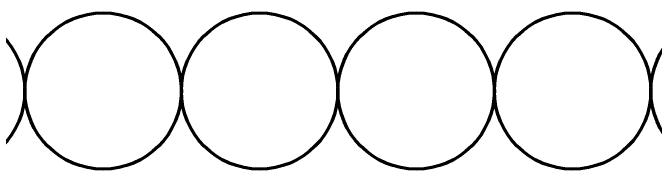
# Model space of a CAD drawing. Header units: centimetres. Extents: x -18.5 to 18.5, y -10.1 to 10.4.
# Drawn here: x -14.182 to -10.273, y 1.574 to 2.526 of the extents above; entities that cross this region are included whole.
import ezdxf

# ---------------------------------------------------------------- set-up
doc = ezdxf.new("R2010")
doc.units = ezdxf.units.CM
doc.header["$MEASUREMENT"] = 0
doc.layers.add('Layer 1', color=7, linetype='Continuous')

msp = doc.modelspace()

# ---------------------------------------------------------------- linework, layer by layer
at = {"layer": 'Layer 1', "color": 7, "lineweight": 211}
for centre in [(-14.58517, 2.04987), (-13.63267, 2.04987), (-12.68017, 2.04987), (-11.72767, 2.04987), (-10.77517, 2.04987), (-9.82267, 2.04987)]:
    msp.add_ellipse(centre, major_axis=(0, 0.47625), ratio=1, dxfattribs=at)

doc.saveas('drawing.dxf')
